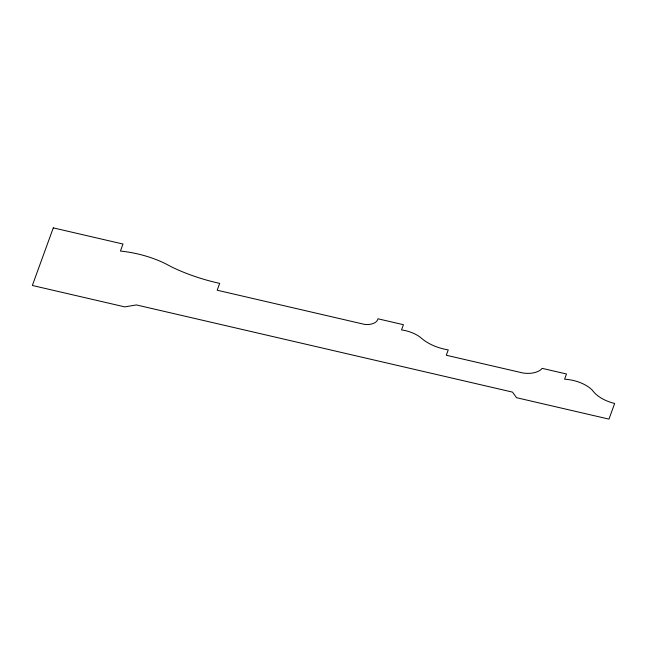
<?xml version="1.0" encoding="UTF-8"?>
<svg xmlns="http://www.w3.org/2000/svg" width="647" height="647" viewBox="0 0 647 647"><rect width="100%" height="100%" fill="white"/><g stroke="black" fill="none" stroke-linecap="round" stroke-linejoin="round"><path stroke-width="0.97" d="M53.289 227.881L32.35 285.473L124.774 306.888L136.404 304.931L512.489 392.106L516.532 397.695L608.964 419.119L614.65 403.477A32.431 18.601 9.6 0 1 592.345 390.19A30.288 17.372 9.6 0 0 564.596 379.199L566.489 373.99L542.202 368.361A19.871 11.395 9.6 0 1 523.148 373.036L446.293 355.252L448.242 349.89A38.278 21.958 9.6 0 1 421.44 338.211A27.409 15.722 9.6 0 0 401.536 329.897L403.421 324.697L377.929 318.785A13.579 7.788 9.6 0 1 364.52 324.373L217.182 290.22L219.673 283.37A136.024 78.02 9.6 0 1 171.592 266.928L165.228 263.564A81.312 46.641 9.6 0 0 120.439 251.052L122.987 244.032L53.289 227.881"/></g></svg>
